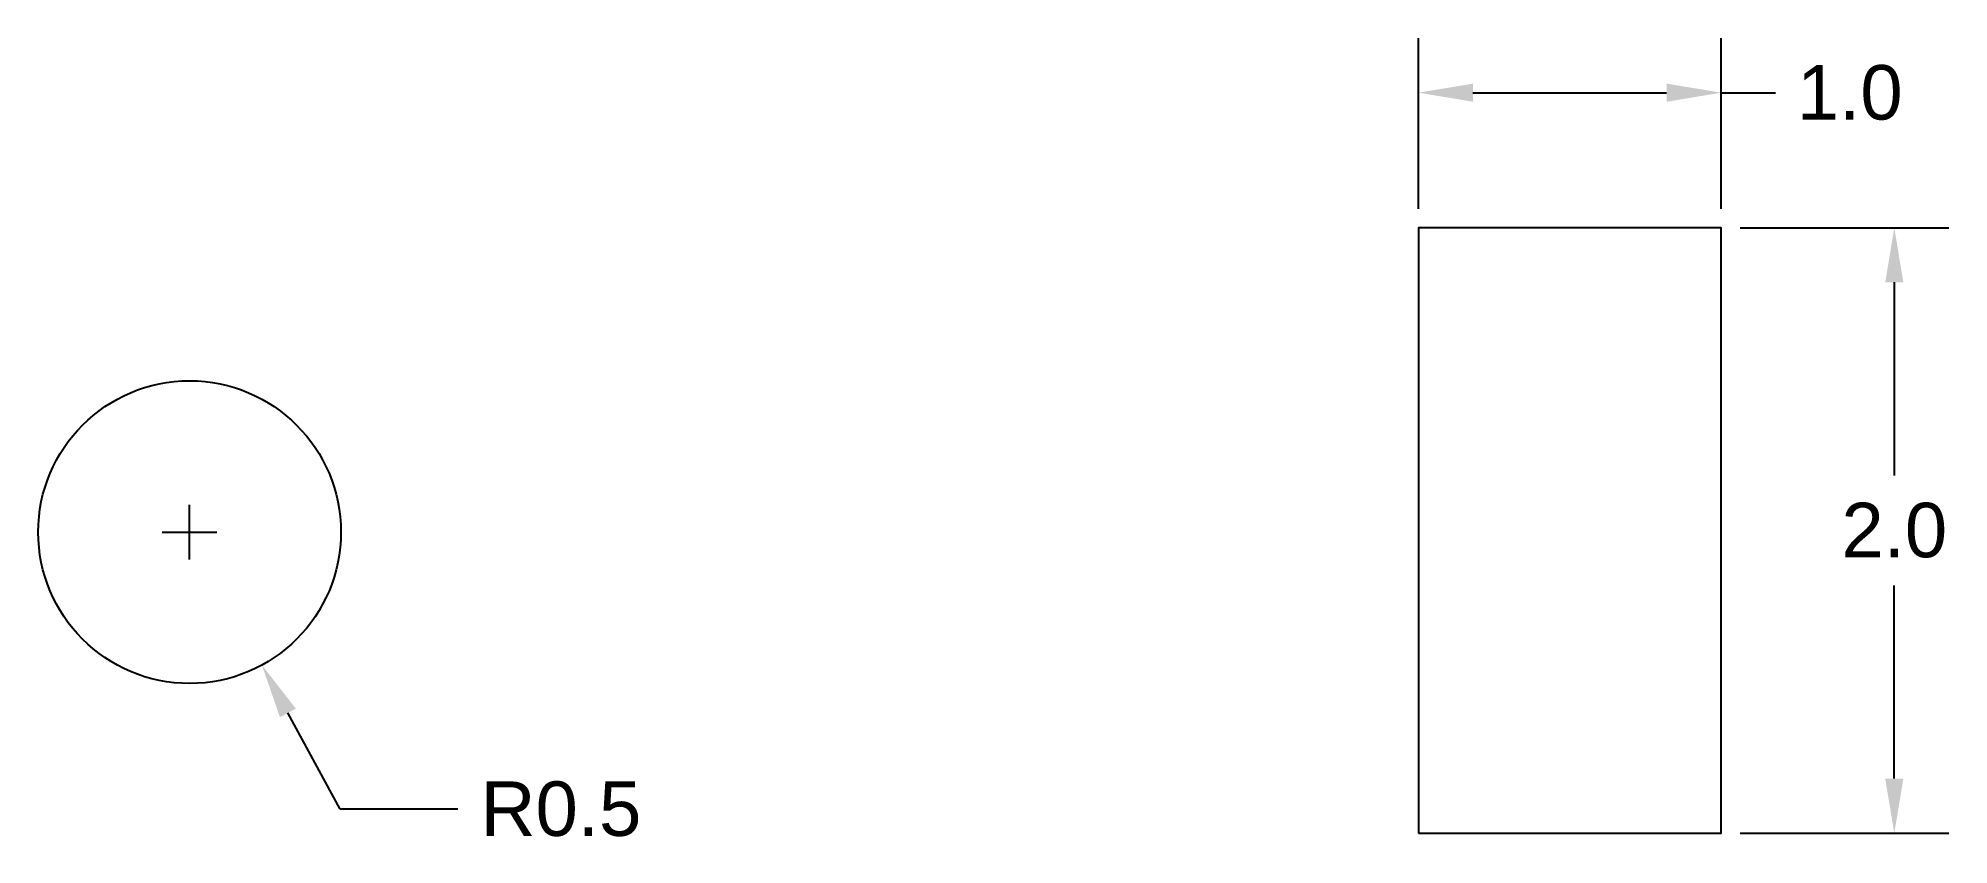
# Model space of a CAD drawing. Header units: centimetres. Extents: x 14.55 to 20.86, y 5.94 to 8.6.
import ezdxf

# ---------------------------------------------------------------- set-up
doc = ezdxf.new("R2010")
doc.units = ezdxf.units.CM
doc.layers.get('Defpoints').update_dxf_attribs({"color": 171})
doc.layers.add('Pini de ancorare 2D', color=241, linetype='Continuous')
doc.styles.get("Standard").update_dxf_attribs({"font": 'arial.ttf'})
doc.dimstyles.get("Standard").update_dxf_attribs({"dimtxt": 0.18, "dimasz": 0.18, "dimexe": 0.18, "dimexo": 0.0625, "dimgap": 0.09, "dimtad": 0, "dimtih": 1, "dimtoh": 1, "dimdec": 4, "dimzin": 0, "dimdsep": 46, "dimtxsty": 'Standard', "dimcen": 0.09, "dimadec": 0, "dimazin": 0, "dimtfac": 1, "dimtdec": 4, "dimtofl": 0, "dimtmove": 0, "dimatfit": 3, "dimfxl": 1, "dimtolj": 1, "dimtzin": 0, "dimarcsym": 0})

# ---------------------------------------------------------------- blocks, each defined once
blk = doc.blocks.new('*D6')
at = {"layer": 'Defpoints', "color": 0, "lineweight": -2, "transparency": 16777216}
for p, q in [((20.1685, 7.9759), (20.8581, 7.9759)), ((20.6781, 7.7959), (20.6781, 7.1578)), ((20.6781, 6.1559), (20.6781, 6.794)), ((20.1685, 5.9759), (20.8581, 5.9759))]:
    blk.add_line(p, q, dxfattribs=at)
at = {"layer": 'Defpoints', "color": 0, "transparency": 16777216}
for p in [(20.106, 7.9759), (20.106, 5.9759), (20.6781, 5.9759)]:
    blk.add_point(p, dxfattribs=at)
for points in [[(20.6481, 7.7959), (20.7081, 7.7959), (20.6781, 7.9759)], [(20.6481, 6.1559), (20.7081, 6.1559), (20.6781, 5.9759)]]:
    blk.add_solid(points, dxfattribs=at)
at = {"layer": 'Defpoints', "color": 0, "transparency": 16777216, "insert": (20.6781, 6.9759), "char_height": 0.18, "attachment_point": 5}
blk.add_mtext('\\A1;2.0', dxfattribs=at)
blk = doc.blocks.new('*D7')
at = {"layer": 'Defpoints', "color": 0, "lineweight": -2, "transparency": 16777216}
for p, q in [((19.106, 8.0384), (19.106, 8.6019)), ((20.106, 8.0384), (20.106, 8.6019)), ((19.286, 8.4219), (19.926, 8.4219)), ((20.106, 8.4219), (20.286, 8.4219))]:
    blk.add_line(p, q, dxfattribs=at)
at = {"layer": 'Defpoints', "color": 0, "transparency": 16777216}
for p in [(20.106, 8.4219), (19.106, 7.9759), (20.106, 7.9759)]:
    blk.add_point(p, dxfattribs=at)
for points in [[(19.286, 8.4519), (19.286, 8.3919), (19.106, 8.4219)], [(19.926, 8.4519), (19.926, 8.3919), (20.106, 8.4219)]]:
    blk.add_solid(points, dxfattribs=at)
at = {"layer": 'Defpoints', "color": 0, "transparency": 16777216, "insert": (20.531, 8.4219), "char_height": 0.18, "attachment_point": 5}
blk.add_mtext('\\A1;1.0', dxfattribs=at)
blk = doc.blocks.new('*D8')
at = {"layer": 'Defpoints', "color": 0, "lineweight": -2, "transparency": 16777216}
for p, q in [((15.0463, 6.8802), (15.0463, 7.0602)), ((14.9563, 6.9702), (15.1363, 6.9702)), ((15.5438, 6.0554), (15.3711, 6.3729)), ((15.9326, 6.0554), (15.5438, 6.0554))]:
    blk.add_line(p, q, dxfattribs=at)
at = {"layer": 'Defpoints', "color": 0, "transparency": 16777216}
for p in [(15.0463, 6.9702), (15.2852, 6.531)]:
    blk.add_point(p, dxfattribs=at)
blk.add_solid([(15.3975, 6.3872), (15.3448, 6.3585), (15.2852, 6.531)], dxfattribs=at)
at = {"layer": 'Defpoints', "color": 0, "transparency": 16777216, "insert": (16.2732, 6.0554), "char_height": 0.18, "attachment_point": 5}
blk.add_mtext('\\A1;R0.5', dxfattribs=at)

msp = doc.modelspace()

# ---------------------------------------------------------------- linework, layer by layer
at = {"layer": 'Pini de ancorare 2D'}
msp.add_lwpolyline([(19.106, 5.9759), (20.106, 5.9759), (20.106, 7.9759), (19.106, 7.9759)], close=True, dxfattribs=at)
msp.add_circle((15.0463, 6.9702), 0.5, dxfattribs=at)

# ---------------------------------------------------------------- dimensions: what is measured, and where the dimension line sits
at = {"layer": 'Defpoints'}
dim = msp.add_linear_dim(base=(20.106, 8.4219), p1=(19.106, 7.9759), p2=(20.106, 7.9759), dimstyle='Standard', override={"dimdec": 1}, dxfattribs=at)
dim.commit()
dim.dimension.update_dxf_attribs({"geometry": '*D7', "text_midpoint": (20.531, 8.4219)})
dim = msp.add_linear_dim(base=(20.6781, 5.9759), p1=(20.106, 7.9759), p2=(20.106, 5.9759), angle=90, dimstyle='Standard', override={"dimdec": 1}, dxfattribs=at)
dim.commit()
dim.dimension.update_dxf_attribs({"geometry": '*D6', "text_midpoint": (20.6781, 6.9759)})
dim = msp.add_radius_dim(center=(15.0463, 6.9702), mpoint=(15.2852, 6.531), dimstyle='Standard', override={"dimdec": 1}, dxfattribs=at)
dim.commit()
dim.dimension.update_dxf_attribs({"geometry": '*D8', "text_midpoint": (16.2732, 6.0554), "dimtype": 164})

doc.saveas('drawing.dxf')
